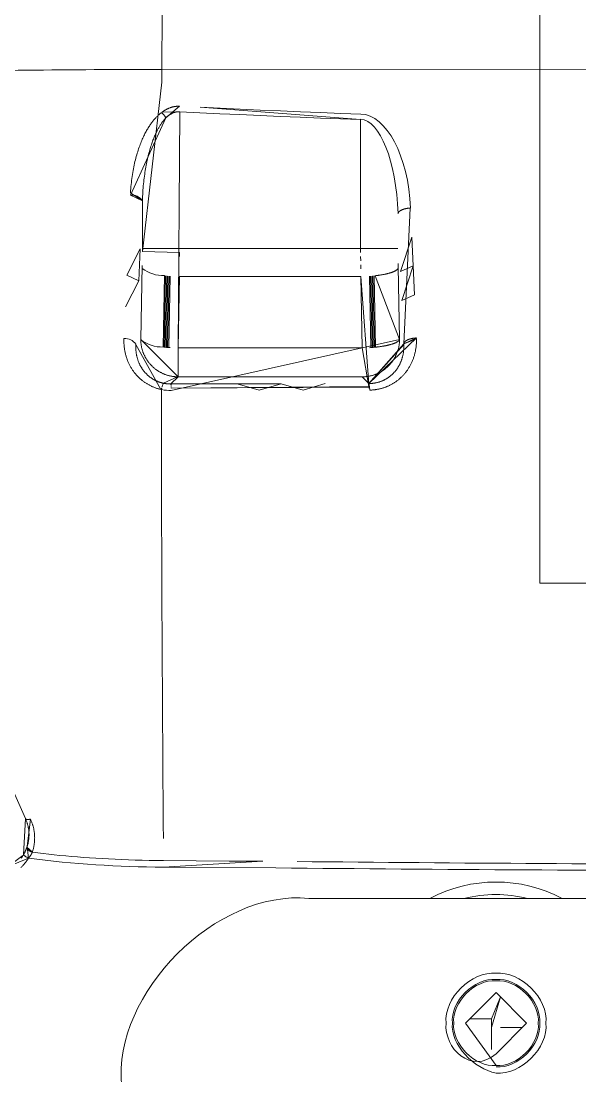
# Model space of a CAD drawing. Header units: millimetres. Extents: x 521 to 148073, y -17811 to 32040.
# Drawn here: x 65877.1 to 65923.6, y 20391.5 to 20479.5 of the extents above; entities that cross this region are included whole.
import ezdxf

# ---------------------------------------------------------------- set-up
doc = ezdxf.new("R2010")
doc.units = ezdxf.units.MM
doc.layers.add('Datové rozvody', color=6, linetype='Continuous')
doc.layers.add('PDF_Geometrie', color=7, linetype='Continuous', true_color=0xbdbdbd)

# ---------------------------------------------------------------- blocks, each defined once
blk = doc.blocks.new('projektor')
at = {"layer": 'PDF_Geometrie', "lineweight": 13}
for points in [[(86117.505, 14993.272), (86117.505, 15025.641)], [(86075.842, 14962.641), (86075.873, 15002.787)], [(86143.064, 15002.809), (86143.064, 14974.557)], [(85756.491, 14993.272), (86117.505, 14993.272)], [(86156.606, 14989.732), (86153.178, 14987.256), (86150.703, 14989.732), (86153.178, 14992.207), (86155.654, 14989.732)], [(86153.533, 14990.085), (86153.533, 14991.855)], [(86152.825, 14989.377), (86152.825, 14987.607)], [(86097.618, 14983.276), (86097.619, 14983.254), (86097.619, 14983.232), (86097.621, 14983.21), (86097.622, 14983.188), (86097.624, 14983.165), (86097.626, 14983.144), (86097.628, 14983.121), (86097.63, 14983.1), (86097.632, 14983.078), (86097.636, 14983.056), (86097.638, 14983.035), (86097.641, 14983.013), (86097.645, 14982.992), (86097.648, 14982.971), (86097.652, 14982.95), (86097.657, 14982.928), (86097.661, 14982.908), (86097.665, 14982.886), (86097.669, 14982.866), (86097.674, 14982.846), (86097.679, 14982.826), (86097.684, 14982.806), (86097.69, 14982.787), (86097.696, 14982.767), (86097.701, 14982.748), (86097.707, 14982.729), (86097.713, 14982.711), (86097.72, 14982.692), (86097.726, 14982.674), (86097.732, 14982.656), (86097.739, 14982.638), (86097.747, 14982.621), (86097.753, 14982.604), (86097.761, 14982.587), (86097.769, 14982.571), (86097.776, 14982.555), (86097.784, 14982.54), (86097.792, 14982.523), (86097.8, 14982.509), (86097.809, 14982.494), (86097.817, 14982.48), (86097.825, 14982.466), (86097.834, 14982.452), (86097.842, 14982.439), (86097.851, 14982.427), (86097.861, 14982.414), (86097.869, 14982.402), (86097.878, 14982.391), (86097.888, 14982.38), (86097.897, 14982.369), (86097.906, 14982.359), (86097.916, 14982.349), (86097.926, 14982.339), (86097.935, 14982.331), (86097.945, 14982.322), (86097.955, 14982.314), (86097.965, 14982.307), (86097.975, 14982.3), (86097.985, 14982.292), (86097.995, 14982.286), (86098.005, 14982.28), (86098.015, 14982.275), (86098.025, 14982.271), (86098.035, 14982.266), (86098.045, 14982.262), (86098.056, 14982.259), (86098.066, 14982.256), (86098.076, 14982.254), (86098.087, 14982.252), (86087.084, 14982.781), (86087.085, 14982.759), (86087.087, 14982.737), (86087.088, 14982.715), (86087.089, 14982.692), (86087.091, 14982.671), (86087.093, 14982.648), (86087.095, 14982.627), (86087.098, 14982.605), (86087.1, 14982.583), (86087.104, 14982.562), (86087.106, 14982.541), (86087.109, 14982.519), (86087.114, 14982.498), (86087.117, 14982.477), (86087.121, 14982.456), (86087.124, 14982.435), (86087.13, 14982.414), (86087.134, 14982.394), (86087.138, 14982.374), (86087.143, 14982.353), (86087.148, 14982.334), (86087.154, 14982.314), (86087.159, 14982.294), (86087.165, 14982.275), (86087.17, 14982.257), (86087.176, 14982.237), (86087.182, 14982.219), (86087.189, 14982.202), (86087.195, 14982.184), (86087.201, 14982.166), (86087.208, 14982.149), (86087.216, 14982.132), (86087.222, 14982.115), (86087.23, 14982.099), (86087.237, 14982.083), (86087.245, 14982.067), (86087.253, 14982.051), (86087.26, 14982.037), (86087.268, 14982.022), (86087.276, 14982.008), (86087.284, 14981.994), (86087.292, 14981.98), (86087.301, 14981.968), (86087.309, 14981.955), (86087.318, 14981.942), (86087.327, 14981.93), (86087.336, 14981.919), (86087.344, 14981.908), (86087.353, 14981.897), (86087.363, 14981.887), (86087.372, 14981.877), (86087.381, 14981.867), (86087.391, 14981.859), (86087.4, 14981.85), (86087.41, 14981.842), (86087.419, 14981.835), (86087.429, 14981.828), (86087.438, 14981.82), (86087.448, 14981.814), (86087.458, 14981.809), (86087.467, 14981.803), (86087.477, 14981.799), (86087.487, 14981.794), (86087.497, 14981.791), (86087.507, 14981.787), (86087.517, 14981.784), (86087.527, 14981.782), (86087.536, 14981.78)], [(86091.812, 14981.793), (86097.748, 14981.912)], [(86098.365, 14979.967), (86098.354, 14980.061), (86098.349, 14980.106), (86098.344, 14980.152), (86098.339, 14980.198), (86098.333, 14980.243), (86098.326, 14980.287), (86098.32, 14980.331), (86098.314, 14980.375), (86098.308, 14980.419), (86098.301, 14980.461), (86098.294, 14980.504), (86098.288, 14980.547), (86098.28, 14980.589), (86098.274, 14980.629), (86098.266, 14980.67), (86098.258, 14980.711), (86098.251, 14980.75), (86098.244, 14980.79), (86098.235, 14980.829), (86098.227, 14980.867), (86098.219, 14980.905), (86098.211, 14980.942), (86098.202, 14980.978), (86098.194, 14981.015), (86098.186, 14981.049), (86098.176, 14981.085), (86098.168, 14981.119), (86098.159, 14981.152), (86098.15, 14981.186), (86098.14, 14981.218), (86098.131, 14981.25), (86098.122, 14981.281), (86098.112, 14981.312), (86098.103, 14981.341), (86098.093, 14981.371), (86098.083, 14981.399), (86098.073, 14981.427), (86098.063, 14981.454), (86098.053, 14981.481), (86098.043, 14981.506), (86098.032, 14981.531), (86098.023, 14981.555), (86098.012, 14981.578), (86098.002, 14981.602), (86097.991, 14981.624), (86097.98, 14981.645), (86097.97, 14981.666), (86097.959, 14981.685), (86097.948, 14981.704), (86097.937, 14981.723), (86097.927, 14981.74), (86097.916, 14981.757), (86097.905, 14981.773), (86097.893, 14981.788), (86097.882, 14981.802), (86097.871, 14981.816), (86097.861, 14981.83), (86097.849, 14981.841), (86097.838, 14981.852), (86097.826, 14981.862), (86097.815, 14981.872), (86097.804, 14981.881), (86097.793, 14981.889), (86097.781, 14981.896), (86097.77, 14981.902), (86097.758, 14981.908), (86097.748, 14981.912), (86092.568, 14979.944), (86092.564, 14979.989), (86092.558, 14980.035), (86092.552, 14980.081), (86092.547, 14980.126), (86092.54, 14980.17), (86092.534, 14980.214), (86092.529, 14980.258), (86092.522, 14980.302), (86092.515, 14980.344), (86092.508, 14980.387), (86092.502, 14980.43), (86092.494, 14980.472), (86092.487, 14980.512), (86092.48, 14980.553), (86092.472, 14980.594), (86092.465, 14980.633), (86092.457, 14980.673), (86092.449, 14980.712), (86092.442, 14980.75), (86092.433, 14980.788), (86092.425, 14980.825), (86092.416, 14980.861), (86092.408, 14980.898), (86092.399, 14980.932), (86092.39, 14980.968), (86092.381, 14981.002), (86092.373, 14981.036), (86092.364, 14981.069), (86092.355, 14981.101), (86092.346, 14981.133), (86092.335, 14981.164), (86092.326, 14981.195), (86092.316, 14981.224), (86092.307, 14981.254), (86092.297, 14981.282), (86092.287, 14981.31), (86092.277, 14981.337), (86092.267, 14981.364), (86092.257, 14981.389), (86092.247, 14981.415), (86092.236, 14981.438), (86092.226, 14981.462), (86092.216, 14981.485), (86092.205, 14981.507), (86092.194, 14981.528), (86092.183, 14981.549), (86092.173, 14981.568), (86092.162, 14981.587), (86092.151, 14981.606), (86092.141, 14981.623), (86092.129, 14981.64), (86092.119, 14981.656), (86092.107, 14981.671), (86092.096, 14981.686), (86092.085, 14981.699), (86092.073, 14981.713), (86092.063, 14981.724), (86092.052, 14981.735), (86092.04, 14981.746), (86092.029, 14981.755), (86092.017, 14981.764), (86092.007, 14981.772), (86091.995, 14981.779), (86091.984, 14981.786), (86091.972, 14981.791), (86091.962, 14981.796)], [(86100.77, 14978.89), (86100.77, 14978.939), (86100.768, 14978.987), (86100.766, 14979.037), (86100.763, 14979.086), (86100.759, 14979.135), (86100.754, 14979.185), (86100.749, 14979.234), (86100.742, 14979.282), (86100.735, 14979.331), (86100.727, 14979.379), (86100.719, 14979.428), (86100.708, 14979.477), (86100.698, 14979.524), (86100.688, 14979.572), (86100.675, 14979.62), (86100.662, 14979.668), (86100.649, 14979.716), (86100.635, 14979.763), (86100.62, 14979.81), (86100.605, 14979.856), (86100.588, 14979.903), (86100.571, 14979.95), (86100.553, 14979.995), (86100.533, 14980.041), (86100.515, 14980.086), (86100.494, 14980.132), (86100.473, 14980.177), (86100.452, 14980.22), (86100.429, 14980.265), (86100.406, 14980.308), (86100.382, 14980.352), (86100.358, 14980.394), (86100.333, 14980.437), (86100.307, 14980.479), (86100.28, 14980.52), (86100.254, 14980.562), (86100.225, 14980.603), (86100.197, 14980.642), (86100.167, 14980.683), (86100.138, 14980.722), (86100.107, 14980.761), (86100.076, 14980.799), (86100.045, 14980.838), (86100.012, 14980.874), (86099.979, 14980.912), (86099.946, 14980.948), (86099.911, 14980.983), (86099.877, 14981.019), (86099.842, 14981.053), (86099.806, 14981.088), (86099.769, 14981.122), (86099.732, 14981.154), (86099.696, 14981.187), (86099.658, 14981.218), (86099.619, 14981.249), (86099.58, 14981.279), (86099.541, 14981.31), (86099.501, 14981.338), (86099.461, 14981.367), (86099.42, 14981.395), (86099.379, 14981.423), (86099.337, 14981.449), (86099.295, 14981.475), (86099.253, 14981.5), (86099.209, 14981.524), (86099.167, 14981.548), (86099.123, 14981.571), (86099.079, 14981.594), (86099.034, 14981.615), (86098.989, 14981.636), (86098.944, 14981.657), (86098.899, 14981.676), (86098.854, 14981.694), (86098.808, 14981.713), (86098.761, 14981.73), (86098.715, 14981.746), (86098.668, 14981.762), (86098.621, 14981.777), (86098.574, 14981.791), (86098.526, 14981.804), (86098.479, 14981.817), (86098.431, 14981.83), (86098.383, 14981.84), (86098.335, 14981.851), (86098.286, 14981.86), (86098.237, 14981.868), (86098.189, 14981.876), (86098.14, 14981.883), (86098.091, 14981.891), (86098.043, 14981.896), (86097.993, 14981.901), (86097.944, 14981.905), (86097.895, 14981.908), (86097.846, 14981.91), (86097.797, 14981.912), (86097.748, 14981.912), (86101.879, 14963.402)], [(86100.77, 14978.89), (86101.312, 14979.431), (86098.087, 14982.252)], [(86090.369, 14981.78), (86090.369, 14961.064)], [(86091.586, 14981.789), (86091.812, 14981.793)], [(86098.375, 14979.873), (86098.365, 14979.967), (86092.578, 14979.85)], [(86098.383, 14979.778), (86098.375, 14979.873), (86092.589, 14979.756)], [(86098.392, 14979.681), (86098.383, 14979.778), (86092.597, 14979.661)], [(86098.399, 14979.584), (86098.392, 14979.681), (86092.605, 14979.564)], [(86098.406, 14979.487), (86098.399, 14979.584), (86092.613, 14979.468)], [(86079.271, 14964.088), (86079.352, 14965.716), (86079.431, 14967.346), (86079.507, 14968.976), (86079.582, 14970.605), (86079.653, 14972.236), (86079.721, 14973.866), (86079.788, 14975.496), (86079.852, 14977.126), (86079.914, 14978.756), (86078.91, 14965.739), (86078.988, 14967.367), (86079.065, 14968.996), (86079.139, 14970.626), (86079.21, 14972.254), (86079.279, 14973.884), (86079.346, 14975.513), (86079.41, 14977.143), (86079.471, 14978.773)], [(86079.914, 14978.756), (86090.697, 14978.756)], [(86091.024, 14978.757), (86091.35, 14978.76)], [(86091.676, 14978.762), (86092.001, 14978.765)], [(86092.644, 14964.071), (86092.644, 14978.773)], [(86098.43, 14978.89), (86098.43, 14963.954)], [(86100.77, 14978.89), (86100.77, 14963.954)], [(86101.327, 14972.306), (86101.334, 14968.738), (86101.862, 14970.544), (86101.327, 14972.306), (86101.855, 14974.11), (86101.319, 14975.871)], [(86140.588, 14971.888), (86140.523, 14962.786), (86140.052, 14970.83), (86140.032, 14968.102), (86140.012, 14965.42), (86139.994, 14962.786), (86139.989, 14962.197), (86139.98, 14961.617), (86139.968, 14961.047), (86139.953, 14960.486), (86139.936, 14959.933), (86139.915, 14959.389), (86139.892, 14958.854), (86139.866, 14958.326), (86139.838, 14957.807), (86139.807, 14957.295), (86139.772, 14956.791), (86139.737, 14956.296), (86139.699, 14955.806), (86139.658, 14955.325), (86139.615, 14954.85), (86139.57, 14954.382), (86139.523, 14953.922), (86139.473, 14953.468), (86139.422, 14953.02), (86139.369, 14952.579), (86139.314, 14952.144)], [(86101.334, 14968.738), (86101.348, 14963.343)], [(86091.024, 14964.086), (86090.697, 14964.087), (86090.598, 14961.063), (86076.883, 14962.637), (86074.822, 14962.645), (86072.217, 14962.657)], [(86100.77, 14963.954), (86098.43, 14963.954), (86079.271, 14964.088)], [(86098.43, 14963.954), (86092.644, 14964.071)], [(86101.348, 14963.377), (86100.77, 14963.954), (86097.748, 14960.931)], [(86098.387, 14963.114), (86098.379, 14963.019), (86092.593, 14963.136)], [(86098.395, 14963.211), (86098.387, 14963.114), (86092.601, 14963.231)], [(86098.402, 14963.308), (86098.395, 14963.211), (86092.609, 14963.328)], [(86101.348, 14963.343), (86101.348, 14963.308), (86101.347, 14963.275), (86101.346, 14963.241), (86101.344, 14963.208), (86101.342, 14963.174), (86101.34, 14963.141), (86101.337, 14963.107), (86101.334, 14963.073), (86101.33, 14963.04), (86101.326, 14963.006), (86101.322, 14962.973), (86101.317, 14962.94), (86101.312, 14962.907), (86101.306, 14962.874), (86101.3, 14962.841), (86101.294, 14962.808), (86101.288, 14962.775), (86100.77, 14963.906), (86100.768, 14963.856), (86100.766, 14963.807), (86100.763, 14963.758), (86100.759, 14963.708), (86100.754, 14963.659), (86100.749, 14963.611), (86100.742, 14963.562), (86100.735, 14963.513), (86100.727, 14963.464), (86100.719, 14963.416), (86100.708, 14963.367), (86100.698, 14963.32), (86100.688, 14963.271), (86100.675, 14963.223), (86100.662, 14963.176), (86100.649, 14963.128), (86100.635, 14963.081), (86100.62, 14963.034), (86100.605, 14962.987), (86100.588, 14962.94), (86100.571, 14962.894), (86100.553, 14962.849), (86100.533, 14962.803), (86100.515, 14962.757), (86100.494, 14962.712), (86100.473, 14962.668), (86100.452, 14962.623), (86100.429, 14962.579), (86100.406, 14962.535), (86100.382, 14962.493), (86100.358, 14962.45), (86100.333, 14962.407), (86100.307, 14962.364), (86100.28, 14962.324), (86100.254, 14962.282), (86100.225, 14962.241), (86100.197, 14962.201), (86100.167, 14962.161), (86100.138, 14962.121), (86100.107, 14962.083), (86100.076, 14962.044), (86100.045, 14962.006), (86100.012, 14961.969), (86099.979, 14961.932), (86099.946, 14961.895), (86099.911, 14961.86), (86099.877, 14961.825), (86099.842, 14961.791), (86099.806, 14961.756), (86099.769, 14961.723), (86099.732, 14961.69), (86099.696, 14961.657), (86099.658, 14961.626), (86099.619, 14961.594), (86099.58, 14961.564), (86099.541, 14961.534), (86099.501, 14961.505), (86099.461, 14961.476), (86099.42, 14961.449), (86099.379, 14961.421), (86099.337, 14961.395), (86099.295, 14961.37), (86099.253, 14961.344), (86099.209, 14961.32), (86099.167, 14961.295), (86099.123, 14961.273), (86099.079, 14961.251), (86099.034, 14961.228), (86098.989, 14961.208), (86098.944, 14961.187), (86098.899, 14961.168), (86098.854, 14961.149), (86098.808, 14961.132), (86098.761, 14961.114), (86098.715, 14961.098), (86098.668, 14961.082), (86098.621, 14961.066), (86098.574, 14961.053), (86098.526, 14961.039), (86098.479, 14961.027), (86098.431, 14961.015), (86098.383, 14961.003), (86098.335, 14960.993), (86098.286, 14960.984), (86098.237, 14960.975), (86098.189, 14960.967), (86098.14, 14960.96), (86098.091, 14960.954), (86098.043, 14960.948), (86097.993, 14960.943), (86097.944, 14960.939), (86097.895, 14960.936), (86097.846, 14960.934), (86097.797, 14960.932), (86097.748, 14960.931)], [(86101.585, 14963.394), (86101.544, 14963.393)], [(86072.217, 14962.657), (86069.509, 14962.671), (86067.094, 14962.684), (86064.514, 14962.7)], [(86086.486, 14961.064), (86086.31, 14961.07), (86086.135, 14961.079), (86085.963, 14961.088), (86085.792, 14961.099), (86085.624, 14961.111), (86085.456, 14961.124), (86085.291, 14961.139), (86085.127, 14961.154), (86084.965, 14961.171), (86084.806, 14961.19), (86084.649, 14961.209), (86084.494, 14961.228), (86084.341, 14961.25), (86084.191, 14961.272), (86084.043, 14961.295), (86083.899, 14961.32), (86083.756, 14961.344), (86083.617, 14961.371), (86083.48, 14961.397), (86083.346, 14961.423), (86083.215, 14961.452), (86083.086, 14961.48), (86082.96, 14961.509), (86082.838, 14961.538), (86082.717, 14961.569), (86082.6, 14961.599), (86082.486, 14961.631), (86082.374, 14961.662), (86082.266, 14961.694), (86082.159, 14961.726), (86082.057, 14961.758), (86081.956, 14961.791), (86081.859, 14961.823), (86081.763, 14961.856), (86081.67, 14961.889), (86081.581, 14961.923), (86081.493, 14961.956), (86081.409, 14961.989), (86081.326, 14962.023), (86081.246, 14962.056), (86081.168, 14962.09), (86081.094, 14962.123), (86081.02, 14962.157), (86080.95, 14962.189), (86080.881, 14962.223), (86080.815, 14962.257), (86080.751, 14962.289), (86080.688, 14962.323), (86080.628, 14962.355), (86080.569, 14962.388), (86080.513, 14962.42), (86080.459, 14962.453), (86080.406, 14962.485), (86080.354, 14962.517), (86080.305, 14962.55), (86080.258, 14962.581), (86080.212, 14962.613), (86080.167, 14962.644), (86080.124, 14962.675), (86080.084, 14962.706), (86080.043, 14962.737), (86080.005, 14962.767), (86079.968, 14962.798), (86079.932, 14962.827), (86079.898, 14962.858), (86079.864, 14962.887), (86079.832, 14962.917), (86079.801, 14962.946), (86079.771, 14962.975), (86086.031, 14960.094), (86086.486, 14961.064), (86085.856, 14960.103), (86085.682, 14960.113), (86085.51, 14960.125), (86085.339, 14960.14), (86085.17, 14960.156), (86085.004, 14960.173), (86084.839, 14960.193), (86084.675, 14960.214), (86084.514, 14960.236), (86084.355, 14960.26), (86084.198, 14960.285), (86084.043, 14960.313), (86083.89, 14960.34), (86083.741, 14960.37), (86083.594, 14960.401), (86083.449, 14960.433), (86083.307, 14960.465), (86083.167, 14960.5), (86083.031, 14960.534), (86082.896, 14960.571), (86082.766, 14960.608), (86082.637, 14960.645), (86082.512, 14960.684), (86082.39, 14960.724), (86082.269, 14960.763), (86082.152, 14960.804), (86082.038, 14960.845), (86081.927, 14960.886), (86081.819, 14960.928), (86081.712, 14960.971), (86081.609, 14961.014), (86081.509, 14961.057), (86081.411, 14961.1), (86081.316, 14961.144), (86081.224, 14961.187), (86081.134, 14961.232), (86081.046, 14961.276), (86080.962, 14961.32), (86080.88, 14961.364), (86080.8, 14961.409), (86080.723, 14961.453), (86080.648, 14961.498), (86080.574, 14961.541), (86080.504, 14961.586), (86080.436, 14961.63), (86080.369, 14961.674), (86080.305, 14961.718), (86080.243, 14961.762), (86080.183, 14961.805), (86080.124, 14961.849), (86080.068, 14961.892), (86080.013, 14961.935), (86079.96, 14961.978), (86079.91, 14962.021), (86079.861, 14962.062), (86079.814, 14962.105), (86079.767, 14962.147), (86079.723, 14962.188), (86079.68, 14962.229), (86079.639, 14962.271), (86079.599, 14962.312), (86079.561, 14962.351), (86079.524, 14962.392), (86079.488, 14962.432), (86079.454, 14962.471), (86079.42, 14962.511), (86079.388, 14962.55), (86079.357, 14962.589), (86079.328, 14962.628)], [(86098.36, 14962.83), (86098.349, 14962.738), (86092.564, 14962.855)], [(86098.37, 14962.924), (86098.36, 14962.83), (86092.573, 14962.946)], [(86098.379, 14963.019), (86098.37, 14962.924), (86092.584, 14963.041)], [(86101.288, 14962.775), (86101.279, 14962.736), (86101.269, 14962.697), (86101.26, 14962.658), (86101.25, 14962.62), (86101.239, 14962.581), (86101.228, 14962.542), (86101.216, 14962.505), (86101.203, 14962.466), (86101.19, 14962.429), (86101.176, 14962.391), (86101.163, 14962.353), (86101.147, 14962.316), (86101.132, 14962.278), (86101.116, 14962.241), (86101.1, 14962.205), (86101.083, 14962.168), (86101.065, 14962.131), (86101.047, 14962.095), (86101.029, 14962.059), (86101.009, 14962.024), (86100.989, 14961.988), (86100.969, 14961.952), (86100.948, 14961.918), (86100.927, 14961.882), (86100.904, 14961.848), (86100.881, 14961.813), (86100.858, 14961.78), (86100.835, 14961.746), (86100.81, 14961.712), (86100.785, 14961.679), (86100.759, 14961.645), (86100.733, 14961.613), (86100.707, 14961.58), (86100.679, 14961.549), (86100.651, 14961.517), (86100.623, 14961.486), (86100.594, 14961.454), (86100.564, 14961.423), (86100.533, 14961.393), (86100.503, 14961.362), (86100.472, 14961.333), (86100.44, 14961.303), (86100.407, 14961.275), (86100.374, 14961.245), (86100.341, 14961.218), (86100.306, 14961.19), (86100.271, 14961.162), (86100.236, 14961.136), (86100.2, 14961.109), (86100.163, 14961.083), (86100.125, 14961.057), (86100.088, 14961.032), (86100.05, 14961.007), (86100.011, 14960.983), (86099.972, 14960.96), (86099.932, 14960.936), (86099.892, 14960.914), (86099.85, 14960.891), (86099.809, 14960.87), (86099.766, 14960.849), (86099.723, 14960.828), (86099.681, 14960.809), (86099.637, 14960.79), (86099.593, 14960.771), (86099.548, 14960.753), (86099.502, 14960.736), (86099.458, 14960.719), (86099.411, 14960.702), (86099.365, 14960.687), (86099.318, 14960.673), (86099.27, 14960.659), (86099.223, 14960.644), (86099.174, 14960.632), (86099.126, 14960.62), (86099.076, 14960.609), (86099.027, 14960.598), (86098.977, 14960.588), (86098.927, 14960.579), (86098.876, 14960.571), (86098.825, 14960.563), (86098.774, 14960.557), (86098.723, 14960.551), (86098.671, 14960.546), (86098.619, 14960.541), (86098.566, 14960.537), (86098.514, 14960.534), (86098.461, 14960.532), (86098.408, 14960.531), (86098.355, 14960.53), (86098.302, 14960.531), (86098.249, 14960.532), (86098.195, 14960.534), (86098.141, 14960.537), (86101.785, 14962.55), (86101.773, 14962.498), (86101.76, 14962.446), (86101.747, 14962.395), (86101.733, 14962.344), (86101.717, 14962.292), (86101.702, 14962.241), (86101.685, 14962.192), (86101.668, 14962.141), (86101.65, 14962.091), (86101.632, 14962.041), (86101.612, 14961.991), (86101.591, 14961.941), (86101.57, 14961.891), (86101.549, 14961.843), (86101.527, 14961.794), (86101.503, 14961.746), (86101.479, 14961.697), (86101.455, 14961.649), (86101.43, 14961.602), (86101.403, 14961.554), (86101.376, 14961.507), (86101.349, 14961.46), (86101.32, 14961.413), (86101.291, 14961.368), (86101.262, 14961.321), (86101.231, 14961.276), (86101.2, 14961.23), (86101.167, 14961.185), (86101.135, 14961.141), (86101.102, 14961.097), (86101.067, 14961.053), (86101.031, 14961.009), (86100.996, 14960.967), (86100.959, 14960.924), (86100.921, 14960.881), (86100.883, 14960.84), (86100.845, 14960.798), (86100.805, 14960.757), (86100.764, 14960.716), (86100.723, 14960.677), (86100.681, 14960.637), (86100.638, 14960.598), (86100.594, 14960.56), (86100.55, 14960.521), (86100.505, 14960.484), (86100.46, 14960.447), (86100.413, 14960.41), (86100.367, 14960.375), (86100.318, 14960.339), (86100.269, 14960.305), (86100.22, 14960.271), (86100.17, 14960.237), (86100.119, 14960.204), (86100.067, 14960.172), (86100.014, 14960.141), (86099.962, 14960.11), (86099.908, 14960.08), (86099.853, 14960.05), (86099.798, 14960.022), (86099.742, 14959.993), (86099.686, 14959.967), (86099.628, 14959.94), (86099.571, 14959.914), (86099.512, 14959.889), (86099.453, 14959.865), (86099.393, 14959.842), (86099.333, 14959.819), (86099.272, 14959.798), (86099.21, 14959.778), (86099.148, 14959.758), (86099.085, 14959.739), (86099.022, 14959.721), (86098.958, 14959.704), (86098.894, 14959.688), (86098.828, 14959.673), (86098.763, 14959.659), (86098.698, 14959.645), (86098.631, 14959.633), (86098.566, 14959.622), (86098.498, 14959.612), (86098.431, 14959.603), (86098.363, 14959.594), (86098.294, 14959.587), (86098.227, 14959.581), (86098.157, 14959.577), (86098.089, 14959.573), (86098.019, 14959.57), (86097.95, 14959.568), (86097.88, 14959.568), (86097.81, 14959.568), (86097.741, 14959.57), (86097.671, 14959.572)], [(86101.573, 14962.662), (86101.543, 14962.672), (86101.515, 14962.68)], [(86090.598, 14961.063), (86086.486, 14961.064)], [(86097.748, 14960.931), (86091.737, 14961.052)], [(86136.631, 14951.991), (86136.635, 14951.978), (86136.638, 14951.966), (86136.641, 14951.955), (86136.644, 14951.943), (86136.647, 14951.93), (86136.649, 14951.919), (86136.652, 14951.907), (86136.655, 14951.896), (86136.656, 14951.885), (86136.658, 14951.874), (86136.66, 14951.862), (86136.661, 14951.851), (86136.663, 14951.84), (86136.664, 14951.829), (86136.665, 14951.819), (86136.665, 14951.808), (86136.665, 14951.797), (86136.666, 14951.787), (86136.666, 14951.777), (86136.666, 14951.768), (86136.665, 14951.758), (86136.665, 14951.748), (86136.665, 14951.739), (86136.664, 14951.73), (86136.663, 14951.721), (86136.661, 14951.712), (86136.66, 14951.704), (86136.658, 14951.695), (86136.656, 14951.687), (86136.655, 14951.679), (86136.652, 14951.672), (86136.649, 14951.664), (86136.647, 14951.657), (86136.644, 14951.651), (86136.641, 14951.644), (86136.638, 14951.638), (86136.635, 14951.631), (86136.631, 14951.625), (86136.627, 14951.62), (86136.623, 14951.615), (86136.619, 14951.61), (86136.615, 14951.605), (86136.611, 14951.601), (86136.606, 14951.597), (86136.602, 14951.594), (86136.597, 14951.59), (86136.592, 14951.587), (86136.587, 14951.584), (86121.795, 14944.987)], [(86140.554, 14951.222), (86140.518, 14951.261), (86140.48, 14951.299), (86140.441, 14951.336), (86140.402, 14951.373), (86140.363, 14951.41), (86140.324, 14951.445), (86140.283, 14951.481), (86140.242, 14951.515), (86140.201, 14951.549), (86140.159, 14951.583), (86140.116, 14951.615), (86140.074, 14951.648), (86140.03, 14951.678), (86139.987, 14951.71), (86139.942, 14951.739), (86139.897, 14951.769), (86139.852, 14951.798), (86139.807, 14951.826), (86141.032, 14948.81)], [(86139.809, 14951.23), (86139.772, 14951.257), (86139.735, 14951.285), (86139.697, 14951.31), (86139.659, 14951.336), (86139.62, 14951.362), (86139.582, 14951.386), (86141.54, 14948.745)]]:
    blk.add_lwpolyline(points, dxfattribs=at)
for points in [[(86153.533, 14989.377), (86155.303, 14989.377), (86152.825, 14989.377), (86151.054, 14990.085)], [(86091.777, 14983.012), (86094.117, 14983.116), (86094.58, 14982.093), (86091.777, 14983.012), (86092.237, 14981.987), (86089.433, 14982.907)], [(86101.386, 14979.437), (86101.371, 14979.437), (86101.363, 14979.436), (86101.355, 14979.436), (86101.349, 14979.435), (86101.343, 14979.435), (86101.337, 14979.434), (86101.332, 14979.434), (86101.328, 14979.433), (86101.324, 14979.433), (86101.32, 14979.432), (86101.317, 14979.432), (86101.314, 14979.431), (86101.312, 14979.431), (86098.14, 14982.255), (86098.192, 14982.257), (86098.245, 14982.258), (86098.298, 14982.258), (86098.35, 14982.258), (86098.403, 14982.257), (86098.456, 14982.255), (86098.508, 14982.252), (86098.559, 14982.249), (86098.611, 14982.245), (86098.663, 14982.24), (86098.715, 14982.233), (86098.766, 14982.226), (86098.817, 14982.219), (86098.867, 14982.211), (86098.918, 14982.202), (86098.967, 14982.193), (86099.017, 14982.182), (86099.066, 14982.17), (86099.115, 14982.159), (86099.164, 14982.146), (86099.211, 14982.133), (86099.259, 14982.118), (86099.307, 14982.104), (86099.354, 14982.089), (86099.401, 14982.073), (86099.446, 14982.056), (86099.492, 14982.038), (86099.537, 14982.021), (86099.581, 14982.003), (86099.626, 14981.983), (86099.669, 14981.963), (86099.712, 14981.942), (86099.755, 14981.921), (86099.797, 14981.9), (86099.839, 14981.878), (86099.88, 14981.855), (86099.92, 14981.832), (86099.96, 14981.808), (86099.999, 14981.784), (86100.037, 14981.759), (86100.076, 14981.734), (86100.114, 14981.709), (86100.151, 14981.682), (86100.188, 14981.656), (86100.223, 14981.628), (86100.259, 14981.601), (86100.294, 14981.573), (86100.328, 14981.545), (86100.361, 14981.516), (86100.395, 14981.487), (86100.428, 14981.457), (86100.459, 14981.428), (86100.49, 14981.397), (86100.521, 14981.367), (86100.551, 14981.336), (86100.58, 14981.305), (86100.609, 14981.273), (86100.637, 14981.241), (86100.665, 14981.209), (86100.692, 14981.176), (86100.719, 14981.144), (86100.744, 14981.11), (86100.769, 14981.077), (86100.794, 14981.043), (86100.819, 14981.01), (86100.842, 14980.975), (86100.865, 14980.94), (86100.887, 14980.906), (86100.909, 14980.871), (86100.93, 14980.836), (86100.951, 14980.801), (86100.971, 14980.766), (86100.99, 14980.73), (86101.008, 14980.693), (86101.027, 14980.658), (86101.045, 14980.621), (86101.062, 14980.584), (86101.079, 14980.548), (86101.094, 14980.511), (86101.11, 14980.474), (86101.125, 14980.437), (86101.139, 14980.399), (86101.152, 14980.362), (86101.166, 14980.324), (86101.178, 14980.286), (86101.19, 14980.249), (86101.202, 14980.21), (86101.212, 14980.172), (86101.223, 14980.134), (86101.232, 14980.096), (86101.241, 14980.058), (86101.25, 14980.019), (86101.258, 14979.98), (86101.265, 14979.942), (86101.272, 14979.903), (86101.279, 14979.863), (86101.285, 14979.825), (86101.289, 14979.785), (86101.294, 14979.746), (86101.299, 14979.707), (86101.302, 14979.668), (86101.306, 14979.628), (86101.308, 14979.589), (86101.31, 14979.549), (86101.311, 14979.51), (86101.312, 14979.471), (86101.312, 14979.431), (86097.618, 14983.276), (86098.087, 14982.252), (86097.687, 14983.279), (86097.757, 14983.28), (86097.825, 14983.281), (86097.895, 14983.28), (86097.963, 14983.278), (86098.032, 14983.276), (86098.101, 14983.272), (86098.169, 14983.267), (86098.237, 14983.261), (86098.305, 14983.254), (86098.372, 14983.247), (86098.44, 14983.237), (86098.507, 14983.227), (86098.573, 14983.216), (86098.639, 14983.204), (86098.705, 14983.191), (86098.77, 14983.176), (86098.836, 14983.162), (86098.9, 14983.146), (86098.964, 14983.129), (86099.028, 14983.111), (86099.09, 14983.092), (86099.153, 14983.073), (86099.215, 14983.052), (86099.276, 14983.03), (86099.337, 14983.008), (86099.397, 14982.985), (86099.457, 14982.961), (86099.516, 14982.935), (86099.575, 14982.91), (86099.632, 14982.883), (86099.689, 14982.856), (86099.746, 14982.827), (86099.801, 14982.799), (86099.856, 14982.77), (86099.911, 14982.739), (86099.965, 14982.707), (86100.018, 14982.676), (86100.07, 14982.643), (86100.121, 14982.611), (86100.172, 14982.576), (86100.223, 14982.543), (86100.272, 14982.507), (86100.32, 14982.471), (86100.368, 14982.435), (86100.415, 14982.398), (86100.462, 14982.361), (86100.507, 14982.323), (86100.552, 14982.284), (86100.596, 14982.246), (86100.639, 14982.206), (86100.681, 14982.166), (86100.723, 14982.126), (86100.764, 14982.085), (86100.805, 14982.043), (86100.844, 14982.001), (86100.882, 14981.959), (86100.92, 14981.916), (86100.958, 14981.873), (86100.993, 14981.83), (86101.029, 14981.786), (86101.064, 14981.741), (86101.098, 14981.697), (86101.131, 14981.652), (86101.163, 14981.607), (86101.195, 14981.561), (86101.226, 14981.515), (86101.256, 14981.468), (86101.285, 14981.422), (86101.314, 14981.375), (86101.341, 14981.328), (86101.368, 14981.28), (86101.395, 14981.232), (86101.42, 14981.185), (86101.445, 14981.137), (86101.468, 14981.088), (86101.492, 14981.039), (86101.515, 14980.99), (86101.536, 14980.94), (86101.557, 14980.892), (86101.577, 14980.842), (86101.596, 14980.792), (86101.616, 14980.742), (86101.633, 14980.692), (86101.651, 14980.641), (86101.667, 14980.592), (86101.682, 14980.541), (86101.698, 14980.49), (86101.712, 14980.439), (86101.725, 14980.387), (86101.738, 14980.336), (86101.75, 14980.285), (86101.762, 14980.234), (86101.772, 14980.182), (86101.782, 14980.13), (86101.791, 14980.078), (86101.799, 14980.026), (86101.807, 14979.974), (86101.814, 14979.922), (86101.82, 14979.869), (86101.826, 14979.817), (86101.83, 14979.765), (86101.834, 14979.713), (86101.838, 14979.66), (86101.841, 14979.607), (86101.842, 14979.555), (86101.844, 14979.502)], [(86092.644, 14978.773), (86098.43, 14978.89), (86101.712, 14979.447)], [(86101.695, 14963.398), (86101.631, 14963.396), (86101.695, 14963.398), (86101.55, 14979.444), (86101.611, 14979.445)], [(86079.771, 14962.975), (86079.744, 14963.003), (86079.717, 14963.031), (86079.691, 14963.058), (86079.667, 14963.086), (86079.644, 14963.112), (86079.622, 14963.139), (86079.6, 14963.165), (86079.579, 14963.19), (86079.56, 14963.217), (86079.541, 14963.242), (86079.523, 14963.268), (86079.506, 14963.293), (86079.489, 14963.318), (86079.474, 14963.342), (86079.459, 14963.367), (86079.445, 14963.391), (86079.431, 14963.415), (86079.418, 14963.439), (86079.406, 14963.462), (86079.394, 14963.485), (86079.384, 14963.509), (86079.373, 14963.532), (86079.363, 14963.555), (86079.354, 14963.577), (86079.345, 14963.599), (86079.337, 14963.622), (86079.33, 14963.644), (86079.323, 14963.666), (86079.316, 14963.688), (86079.31, 14963.709), (86079.304, 14963.731), (86079.299, 14963.752), (86079.294, 14963.773), (86079.289, 14963.795), (86079.286, 14963.816), (86079.282, 14963.837), (86079.279, 14963.858), (86079.276, 14963.879), (86079.274, 14963.9), (86079.271, 14963.921), (86079.271, 14963.942), (86079.269, 14963.963), (86079.268, 14963.984), (86079.268, 14964.004), (86079.268, 14964.026), (86079.269, 14964.046), (86079.27, 14964.066), (86079.271, 14964.088), (86079.3, 14962.665), (86079.273, 14962.702), (86079.248, 14962.738), (86079.224, 14962.774), (86079.201, 14962.81), (86079.178, 14962.846), (86079.156, 14962.88), (86079.136, 14962.915), (86079.116, 14962.949), (86079.098, 14962.984), (86079.079, 14963.018), (86079.062, 14963.051), (86079.046, 14963.085), (86079.03, 14963.117), (86079.015, 14963.15), (86079.001, 14963.182), (86078.987, 14963.214), (86078.975, 14963.245), (86078.963, 14963.277), (86078.951, 14963.308), (86078.94, 14963.339), (86078.93, 14963.369), (86078.92, 14963.4), (86078.911, 14963.43), (86078.902, 14963.46), (86078.894, 14963.49), (86078.887, 14963.519), (86078.879, 14963.548), (86078.873, 14963.577), (86078.867, 14963.605), (86078.861, 14963.635), (86078.856, 14963.663), (86078.851, 14963.692), (86078.847, 14963.72), (86078.843, 14963.748), (86078.839, 14963.776), (86078.836, 14963.805), (86078.833, 14963.832), (86078.831, 14963.861), (86078.829, 14963.888), (86078.828, 14963.917), (86078.826, 14963.944), (86078.826, 14963.972), (86078.825, 14963.999), (86078.825, 14964.028), (86078.826, 14964.055), (86078.827, 14964.083)], [(86101.441, 14963.387), (86101.422, 14963.386), (86101.414, 14963.386), (86101.407, 14963.385), (86101.399, 14963.384), (86101.391, 14963.384), (86101.385, 14963.383), (86101.379, 14963.382), (86101.374, 14963.382), (86101.369, 14963.381), (86101.364, 14963.38), (86101.36, 14963.38), (86101.356, 14963.379), (86101.353, 14963.379), (86101.35, 14963.378)], [(86101.461, 14963.389), (86101.441, 14963.387), (86101.461, 14963.389), (86101.483, 14963.39)], [(86101.797, 14962.601), (86101.759, 14962.611), (86101.723, 14962.621), (86101.687, 14962.63), (86101.653, 14962.639)], [(86092.976, 14960.773), (86090.384, 14960.89), (86092.512, 14959.807), (86092.976, 14960.773), (86095.095, 14959.69)], [(86139.314, 14952.144), (86139.258, 14952.163), (86139.201, 14952.181), (86139.144, 14952.197), (86139.086, 14952.213), (86139.028, 14952.228), (86138.971, 14952.242), (86138.912, 14952.254), (86138.854, 14952.266), (86138.796, 14952.277), (86138.737, 14952.288), (86138.678, 14952.296), (86138.619, 14952.304), (86138.56, 14952.311), (86138.501, 14952.317), (86138.442, 14952.322), (86138.383, 14952.326), (86138.323, 14952.329), (86138.265, 14952.331), (86138.206, 14952.332), (86138.147, 14952.333), (86138.088, 14952.332), (86138.03, 14952.33), (86137.971, 14952.327), (86137.914, 14952.324), (86137.856, 14952.319), (86137.798, 14952.314), (86137.741, 14952.308), (86137.684, 14952.301), (86137.628, 14952.293), (86137.572, 14952.283), (86137.516, 14952.274), (86137.461, 14952.263), (86137.405, 14952.252), (86137.35, 14952.24), (86137.296, 14952.227), (86137.242, 14952.212), (86137.189, 14952.198), (86137.135, 14952.183), (86137.083, 14952.166), (86137.031, 14952.15), (86136.979, 14952.132), (86136.928, 14952.114), (86136.877, 14952.095), (86136.827, 14952.075), (86136.778, 14952.056), (86136.728, 14952.034), (86136.679, 14952.013), (86136.631, 14951.991), (86138.844, 14951.728), (86138.796, 14951.743), (86138.747, 14951.758), (86138.697, 14951.771), (86138.648, 14951.784), (86138.598, 14951.795), (86138.549, 14951.806), (86138.498, 14951.817), (86138.448, 14951.827), (86138.397, 14951.835), (86138.347, 14951.843), (86138.296, 14951.85), (86138.246, 14951.856), (86138.195, 14951.861), (86138.144, 14951.865), (86138.093, 14951.869), (86138.043, 14951.871), (86137.992, 14951.874), (86137.941, 14951.875), (86137.89, 14951.876), (86137.84, 14951.875), (86137.79, 14951.874), (86137.74, 14951.871), (86137.69, 14951.868), (86137.64, 14951.864), (86137.591, 14951.859), (86137.542, 14951.854), (86137.492, 14951.848), (86137.444, 14951.842), (86137.396, 14951.834), (86137.348, 14951.826), (86137.3, 14951.817), (86137.252, 14951.807), (86137.205, 14951.796), (86137.159, 14951.785), (86137.112, 14951.774), (86137.066, 14951.761), (86137.021, 14951.748), (86136.975, 14951.734), (86136.931, 14951.72), (86136.886, 14951.705), (86136.842, 14951.689), (86136.798, 14951.673), (86136.755, 14951.657), (86136.713, 14951.639), (86136.67, 14951.621), (86136.628, 14951.603), (86136.587, 14951.584), (86139.523, 14951.423), (86139.502, 14951.435), (86139.481, 14951.446), (86139.462, 14951.458), (86139.441, 14951.47), (86139.42, 14951.481), (86139.401, 14951.492), (86139.38, 14951.502), (86139.36, 14951.513), (86139.34, 14951.524), (86139.319, 14951.534), (86139.3, 14951.544), (86139.28, 14951.553), (86139.26, 14951.563), (86139.24, 14951.572), (86139.22, 14951.582), (86139.201, 14951.591), (86139.18, 14951.6), (86139.162, 14951.609), (86139.141, 14951.617), (86139.122, 14951.625), (86139.102, 14951.633), (86139.083, 14951.642), (86139.063, 14951.649), (86139.044, 14951.657), (86139.025, 14951.664), (86139.006, 14951.672), (86138.987, 14951.679), (86138.968, 14951.686), (86138.949, 14951.692), (86138.93, 14951.7), (86138.911, 14951.706), (86138.893, 14951.712), (86139.791, 14951.839), (86139.776, 14951.852), (86139.761, 14951.864), (86139.746, 14951.877), (86139.73, 14951.889), (86139.715, 14951.901), (86139.7, 14951.913), (86139.684, 14951.924), (86139.669, 14951.936), (86139.654, 14951.947), (86139.639, 14951.958), (86139.624, 14951.968), (86139.608, 14951.978), (86139.593, 14951.988), (86139.578, 14951.999), (86139.563, 14952.009), (86139.548, 14952.018), (86139.533, 14952.027), (86139.518, 14952.036), (86139.503, 14952.045), (86139.488, 14952.055), (86139.473, 14952.063), (86139.459, 14952.071), (86139.444, 14952.079), (86139.429, 14952.087), (86139.415, 14952.095), (86139.4, 14952.102), (86139.385, 14952.111), (86139.371, 14952.118), (86139.356, 14952.125), (86139.342, 14952.131), (86139.328, 14952.138)], [(86139.314, 14952.144), (86139.31, 14952.132), (86139.306, 14952.12), (86139.302, 14952.107), (86139.297, 14952.095), (86139.293, 14952.083), (86139.288, 14952.07), (86139.284, 14952.059), (86139.279, 14952.046), (86139.274, 14952.034), (86139.269, 14952.022), (86139.263, 14952.011), (86139.258, 14952), (86139.253, 14951.987), (86139.246, 14951.976), (86139.241, 14951.965), (86139.235, 14951.954), (86139.228, 14951.944), (86139.223, 14951.933), (86139.215, 14951.922), (86139.21, 14951.912), (86139.203, 14951.902), (86139.197, 14951.892), (86139.189, 14951.882), (86139.182, 14951.873), (86139.175, 14951.863), (86139.168, 14951.854), (86139.162, 14951.845), (86139.154, 14951.836), (86139.146, 14951.828), (86139.14, 14951.82), (86139.132, 14951.811), (86139.124, 14951.804), (86139.117, 14951.796), (86139.11, 14951.789), (86139.102, 14951.783), (86139.094, 14951.776), (86139.086, 14951.77), (86139.079, 14951.764), (86139.071, 14951.758), (86139.063, 14951.752), (86139.055, 14951.747), (86139.048, 14951.742), (86139.04, 14951.737), (86139.032, 14951.733), (86139.024, 14951.729), (86139.017, 14951.726), (86139.009, 14951.722), (86139.002, 14951.719), (86138.994, 14951.717), (86138.986, 14951.714), (86138.978, 14951.712), (86138.971, 14951.711), (86138.963, 14951.709), (86138.957, 14951.708), (86138.949, 14951.707), (86138.941, 14951.707), (86138.934, 14951.707), (86138.927, 14951.707), (86138.92, 14951.707), (86138.913, 14951.708), (86138.906, 14951.709), (86138.9, 14951.711)], [(86139.561, 14951.434), (86139.558, 14951.431), (86139.557, 14951.428), (86139.554, 14951.425), (86139.553, 14951.422), (86139.551, 14951.42), (86139.549, 14951.418), (86139.548, 14951.416), (86139.547, 14951.414), (86139.545, 14951.413), (86139.544, 14951.412), (86139.544, 14951.412), (86139.543, 14951.411)], [(86139.807, 14951.826), (86139.773, 14951.771), (86139.722, 14951.686), (86139.679, 14951.617), (86139.645, 14951.564), (86139.619, 14951.525), (86139.602, 14951.496), (86139.589, 14951.478), (86139.579, 14951.462)]]:
    blk.add_lwpolyline(points, close=True, dxfattribs=at)
for centre, radius, start, end in [((81499.045, 15018.978), 4641.782, 359.418734, 0.420375), ((81645.661, 15019.63), 4494.647, 359.413226, 0.42263), ((86153.177, 14989.731), 11.445, 152.08282, 207.91718), ((86153.168, 14989.712), 10.423, 165.77449, 194.22551), ((86098.056, 14963.39), 3.822, 348.76431, 0.18059), ((87171.514, 14963.228), 1095.673, 180.030676, 181.176738), ((86081.544, 14960.252), 3.249, 123.43424, 133.01293), ((86089.781, 14962.771), 2.784, 321.91402, 1.73125), ((86095.578, 14962.649), 2.773, 321.84564, 1.82883), ((86101.642, 14963.328), 0.657, 237.50625, 256.38056), ((86096.899, 19943.919), 4981.32, 270.056335, 270.475127), ((86052.726, 14963.019), 87.797, 352.67533, 359.8476), ((86087.076, 14960.201), 1.05, 124.89778, 185.8385), ((86098.69, 14959.677), 1.024, 123.05121, 185.86953)]:
    blk.add_arc(centre, radius, start, end, dxfattribs=at)
for centre, major_axis, ratio, start_param, end_param in [((86087.511, 14978.852), (8.055, 0.199), 0.492796, 1.611848, 3.111586), ((86087.996, 14978.809), (8.116, 0.123), 0.368757, 1.622105, 3.11827)]:
    blk.add_ellipse(centre, major_axis=major_axis, ratio=ratio, start_param=start_param, end_param=end_param, dxfattribs=at)
for points in [[(86149.132, 14989.732), (86148.93, 14991.722), (86151.188, 14993.98), (86153.178, 14993.777)], [(86153.178, 14993.777), (86155.17, 14993.98), (86157.426, 14991.722), (86157.224, 14989.732)], [(86149.638, 14989.732), (86149.461, 14991.473), (86151.436, 14993.449), (86153.178, 14993.272)], [(86149.751, 14989.732), (86149.58, 14991.418), (86151.492, 14993.33), (86153.178, 14993.159)], [(86153.178, 14993.272), (86154.92, 14993.449), (86156.895, 14991.473), (86156.719, 14989.732)], [(86153.178, 14993.159), (86154.865, 14993.33), (86156.777, 14991.418), (86156.606, 14989.732)], [(86153.178, 14985.685), (86151.188, 14985.484), (86148.93, 14987.74), (86149.132, 14989.732)], [(86153.178, 14986.191), (86151.436, 14986.015), (86149.461, 14987.989), (86149.638, 14989.732)], [(86153.178, 14986.303), (86151.492, 14986.133), (86149.58, 14988.045), (86149.751, 14989.732)], [(86156.606, 14989.732), (86156.777, 14988.045), (86154.865, 14986.133), (86153.178, 14986.303)], [(86155.654, 14989.732), (86157.426, 14987.74), (86155.17, 14985.484), (86153.178, 14985.685)], [(86157.224, 14989.732), (86156.895, 14987.989), (86154.92, 14986.015), (86153.178, 14986.191)], [(86158.236, 14959.385), (86150.77, 14958.628), (86142.306, 14967.092), (86143.063, 14974.558)]]:
    blk.add_open_spline(points, degree=3, dxfattribs=at)

msp = doc.modelspace()

# ---------------------------------------------------------------- block references
at = {"layer": 'Datové rozvody', "xscale": 1.027900945623324, "yscale": 1.027900945623324, "zscale": 1.027900945623324, "rotation": 270.0000000000001}
msp.add_blockref('projektor', (50508.686, 108952.866), dxfattribs=at)

doc.saveas('drawing.dxf')
